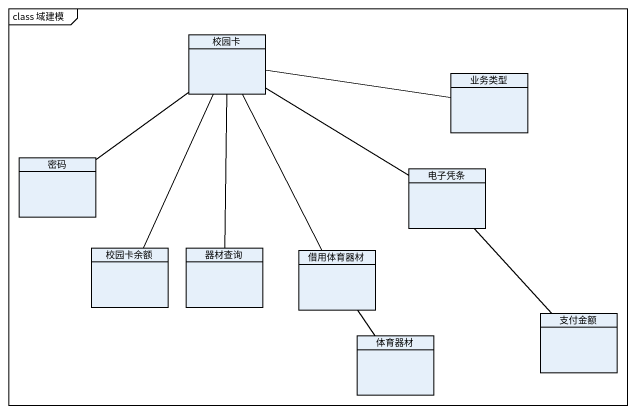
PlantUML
@startuml
mainframe class 域建模
hide circle
hide empty members
class 校园卡
class 业务类型
class 密码
class 电子凭条
class 校园卡余额
class 器材查询
class 借用体育器材
class 支付金额
class 体育器材
校园卡 -right- 业务类型
校园卡 -- 密码
校园卡 -- 电子凭条
校园卡 -- 校园卡余额
器材查询 -up- 校园卡
借用体育器材 -up- 校园卡
支付金额 -up- 电子凭条
体育器材 -up- 借用体育器材
@enduml
